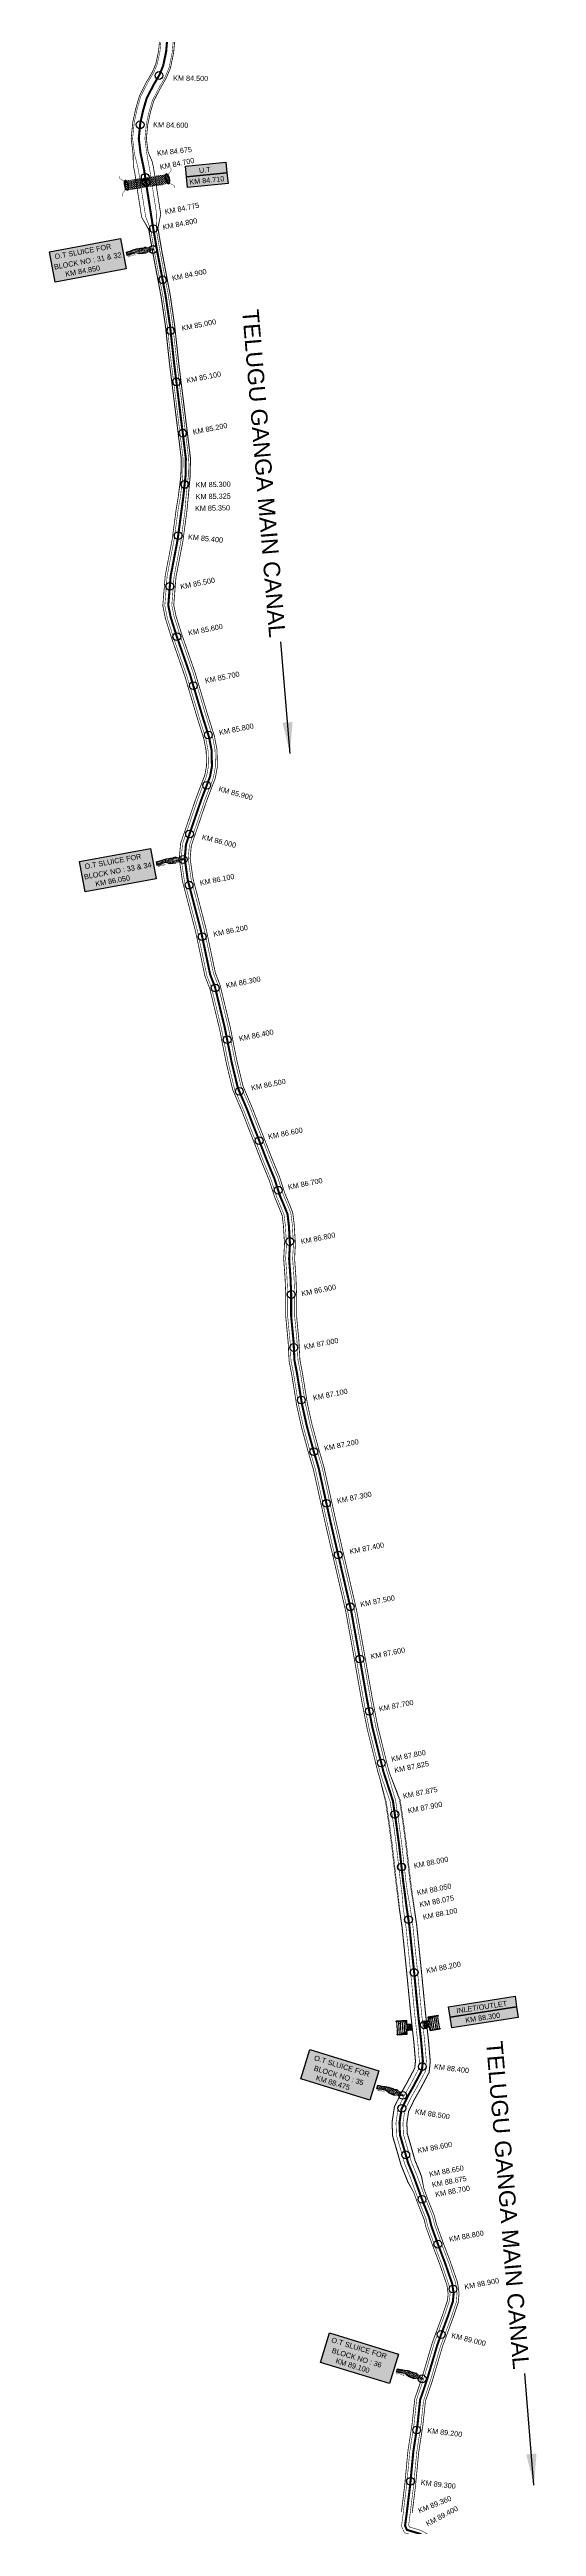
# Model space of a CAD drawing. Header units: inches. Extents: x 85036 to 260440, y 1649183 to 1742360.
# Drawn here: x 92708 to 93646, y 1654243 to 1659013 of the extents above; entities that cross this region are included whole.
import ezdxf

# ---------------------------------------------------------------- set-up
doc = ezdxf.new("R2010")
doc.units = ezdxf.units.IN
doc.header["$MEASUREMENT"] = 0
doc.header["$PDMODE"] = 32
doc.header["$PDSIZE"] = 15
doc.linetypes.add('ACAD_ISO02W100', pattern=[15, 12, -3])
for name, color, linetype in [('bed with', 5, 'Continuous'), ('cahnige', 7, 'Continuous'), ('CARTTRACK', 30, 'ACAD_ISO02W100'), ('chainage', 7, 'Continuous'), ('laying', 4, 'Continuous'), ('lining', 4, 'Continuous'), ('OT', 7, 'Continuous'), ('STREAM', 4, 'Continuous'), ('Stu coo', 3, 'Continuous'), ('top of bund', 1, 'Continuous'), ('UT', 173, 'ACAD_ISO02W100'), ('V', 6, 'Continuous'), ('ZSTU', 7, 'Continuous')]:
    doc.layers.add(name, color=color, linetype=linetype)
doc.styles.add('5mm', font='times.ttf', dxfattribs={"height": 3})
doc.styles.get("Standard").update_dxf_attribs({"font": 'arial.ttf'})
doc.dimstyles.get("Standard").update_dxf_attribs({"dimtxt": 0.18, "dimasz": 0.18, "dimexe": 0.18, "dimexo": 0.0625, "dimgap": 0.09, "dimtad": 0, "dimtih": 1, "dimtoh": 1, "dimdec": 4, "dimzin": 0, "dimdsep": 46, "dimtxsty": 'Standard', "dimcen": 0.09, "dimadec": 0, "dimazin": 0, "dimtfac": 1, "dimtdec": 4, "dimtofl": 0, "dimtmove": 0, "dimatfit": 3, "dimfxl": 1, "dimtolj": 1, "dimtzin": 0, "dimarcsym": 0})

# ---------------------------------------------------------------- blocks, each defined once
blk = doc.blocks.new('VBVB')
at = {"layer": 'STREAM'}
h = blk.add_hatch(dxfattribs=at)
h.set_pattern_fill('DASH', color=256, scale=10, style=0)
h.set_pattern_definition([(0, (17867.8837, -28501.71), (1.25, 1.25), [1.25, -1.25])])
h.paths.add_polyline_path([(380096, 1497775), (380098.9, 1497780.2), (380100.4, 1497784.6), (380101.8, 1497788.8), (380103.8, 1497793.6), (380099.5, 1497795.9), (380098.5, 1497793.5), (380097.6, 1497789.6), (380097, 1497787.7), (380095.8, 1497784.7), (380093.9, 1497783), (380090.9, 1497780.8), (380086.6, 1497774), (380084.6, 1497765.2), (380084.1, 1497764.3), (380085.9, 1497763.2), (380086.6, 1497763.8), (380093.7, 1497769.3), (380094.5, 1497772.7)])
at = {"layer": 'OT', "const_width": 0.5}
blk.add_lwpolyline([(380084.6, 1497765.2), (380084.1, 1497764.3), (380083.5, 1497763.5), (380085.4, 1497762.3), (380085.9, 1497763.2), (380084.1, 1497764.3), (380085.9, 1497763.2), (380086.6, 1497763.8), (380093.7, 1497769.3), (380086.6, 1497763.8), (380085.9, 1497763.2), (380084.1, 1497764.3), (380084.6, 1497765.2), (380086.6, 1497774)], dxfattribs=at)
at = {"layer": 'STREAM'}
blk.add_lwpolyline([(380086.6, 1497774), (380090.9, 1497780.8), (380093.9, 1497783), (380095.8, 1497784.7), (380097, 1497787.7), (380097.6, 1497789.6), (380098.5, 1497793.5), (380099.5, 1497795.9), (380103.8, 1497793.6), (380101.8, 1497788.8), (380100.4, 1497784.6), (380098.9, 1497780.2), (380096, 1497775), (380094.5, 1497772.7), (380093.7, 1497769.3)], dxfattribs=at)
at = {"layer": 'cahnige', "style": '5mm'}
blk.add_text('Stream', height=2.5, rotation=71.1743, dxfattribs=at).set_placement((380095, 1497785.5))
blk = doc.blocks.new('GGF')
at = {"layer": 'STREAM'}
h = blk.add_hatch(dxfattribs=at)
h.set_pattern_fill('DASH', color=256, scale=10, angle=-6.0827, style=0)
h.set_pattern_definition([(353.91726508, (-115347.3726, 1016.3876), (1.3754179499, 1.1105068496), [1.25, -1.25])])
h.paths.add_polyline_path([(406186.8, 1485623.9), (406186.3, 1485618.2), (406185.8, 1485612.4), (406242.6, 1485608.9), (406242.9, 1485614.6), (406243.1, 1485620.4)])
at = {"layer": 'laying', "linetype": 'ByBlock', "extrusion": (0, 0, -1)}
for centre in [(406188.8, 1485618.1), (406240.8, 1485615)]:
    blk.add_ellipse(centre, major_axis=(0.4, -6.37), ratio=0.388717, dxfattribs=at)
at = {"layer": 'laying', "linetype": 'ByBlock'}
for points in [[(406189.2, 1485612.2), (406189.1, 1485612.2), (406189.1, 1485612.2), (406188.9, 1485612.3), (406188.8, 1485612.4), (406188.5, 1485612.6), (406188.4, 1485612.8), (406188, 1485613.3), (406187.7, 1485613.9), (406187.3, 1485615.2), (406187.1, 1485615.9), (406186.9, 1485617.5), (406186.8, 1485618.3), (406186.8, 1485619.9), (406186.9, 1485620.7), (406187.2, 1485622.1), (406187.4, 1485622.7), (406187.7, 1485623.4), (406187.9, 1485623.6), (406188.1, 1485623.8), (406188.2, 1485623.9), (406188.4, 1485624), (406188.5, 1485624), (406188.6, 1485623.9), (406188.7, 1485623.9), (406189, 1485623.8), (406189.1, 1485623.6), (406189.4, 1485623.3), (406189.5, 1485623.1), (406190, 1485622.3), (406190.2, 1485621.6), (406190.6, 1485620), (406190.8, 1485619), (406190.9, 1485617.2), (406190.8, 1485616.3), (406190.6, 1485614.6), (406190.4, 1485613.9), (406190.1, 1485613), (406189.9, 1485612.8), (406189.6, 1485612.4), (406189.5, 1485612.4), (406189.3, 1485612.3), (406189.3, 1485612.2), (406189.2, 1485612.2)], [(406241.2, 1485609.1), (406241.1, 1485609.1), (406241, 1485609.1), (406240.8, 1485609.2), (406240.7, 1485609.3), (406240.5, 1485609.5), (406240.4, 1485609.6), (406240, 1485610.2), (406239.7, 1485610.7), (406239.3, 1485612), (406239.1, 1485612.8), (406238.9, 1485614.4), (406238.8, 1485615.2), (406238.8, 1485616.8), (406238.9, 1485617.6), (406239.1, 1485618.9), (406239.3, 1485619.5), (406239.7, 1485620.2), (406239.8, 1485620.4), (406240.1, 1485620.7), (406240.2, 1485620.8), (406240.4, 1485620.8), (406240.4, 1485620.8), (406240.6, 1485620.8), (406240.7, 1485620.8), (406241, 1485620.6), (406241.1, 1485620.5), (406241.4, 1485620.2), (406241.5, 1485620), (406241.9, 1485619.2), (406242.2, 1485618.5), (406242.6, 1485616.8), (406242.7, 1485615.9), (406242.8, 1485614.1), (406242.8, 1485613.1), (406242.6, 1485611.5), (406242.4, 1485610.7), (406242, 1485609.9), (406241.9, 1485609.6), (406241.6, 1485609.3), (406241.5, 1485609.2), (406241.3, 1485609.1), (406241.2, 1485609.1), (406241.2, 1485609.1)]]:
    blk.add_open_spline(points, degree=3, knots=[0, 0, 0, 0, 0.189072, 0.189072, 0.378144, 0.378144, 0.567217, 0.567217, 0.964238, 0.964238, 1.36126, 1.36126, 1.758281, 1.758281, 2.155303, 2.155303, 2.552324, 2.552324, 2.807761, 2.807761, 3.01244, 3.01244, 3.217119, 3.217119, 3.421798, 3.421798, 3.626477, 3.626477, 3.831155, 3.831155, 4.280923, 4.280923, 4.73069, 4.73069, 5.180458, 5.180458, 5.630225, 5.630225, 5.896844, 5.896844, 6.112115, 6.112115, 6.283185, 6.283185, 6.283185, 6.283185], dxfattribs=at)
at = {"layer": 'UT', "ltscale": 0.2, "const_width": 0.5}
for points in [[(406181, 1485605.6), (406181.2, 1485608.6), (406185.8, 1485612.4), (406186.3, 1485618.2), (406186.8, 1485623.9), (406182.5, 1485628), (406182.5, 1485631)], [(406185.8, 1485612.4), (406242.6, 1485608.9)], [(406186.8, 1485623.9), (406243.1, 1485620.4)], [(406247.7, 1485627.4), (406247.6, 1485624.4), (406243.1, 1485620.4), (406242.9, 1485614.6), (406242.6, 1485608.9), (406247.1, 1485604.9), (406247.3, 1485602)]]:
    blk.add_lwpolyline(points, dxfattribs=at)
blk = doc.blocks.new('RGRGFG')
at = {"layer": 'V'}
h = blk.add_hatch(color=4, dxfattribs=at)
h.paths.add_polyline_path([(245045.3, 1724876.5), (245045.3, 1724857.9), (245052.9, 1724857.9), (245052.9, 1724847.7), (245061.8, 1724847.7), (245061.8, 1724857.9), (245069.4, 1724857.9), (245069.4, 1724876.5), (245070.4, 1724876.5), (245070.4, 1724856.9), (245062.8, 1724856.9), (245062.8, 1724846.7), (245051.9, 1724846.7), (245051.9, 1724856.9), (245044.3, 1724856.9), (245044.3, 1724876.5)])
h.paths.add_polyline_path([(245070.4, 1724876.5), (245070.4, 1724856.9)], flags=17)
h.paths.add_polyline_path([(245062.8, 1724856.9), (245062.8, 1724846.7)], flags=17)
h.paths.add_polyline_path([(245062.8, 1724856.9), (245070.4, 1724856.9)], flags=17)
edge = h.paths.add_edge_path(flags=17)
edge.add_line((245051.9, 1724846.7), (245062.8, 1724846.7))
edge.add_line((245051.9, 1724846.7), (245062.8, 1724846.7))
edge = h.paths.add_edge_path(flags=17)
edge.add_line((245044.3, 1724876.5), (245044.3, 1724856.9))
edge.add_line((245044.3, 1724856.9), (245051.9, 1724856.9))
edge.add_line((245051.9, 1724856.9), (245051.9, 1724846.7))
at = {"layer": 'V', "color": 4}
for points in [[(245044.3, 1724876.5), (245044.3, 1724856.9), (245051.9, 1724856.9), (245051.9, 1724846.7)], [(245044.3, 1724876.5), (245044.3, 1724856.9), (245051.9, 1724856.9), (245051.9, 1724846.7), (245062.8, 1724846.7), (245062.8, 1724856.9), (245070.4, 1724856.9), (245070.4, 1724876.5)], [(245044.3, 1724876.5), (245045.3, 1724876.5)], [(245045.3, 1724876.5), (245045.3, 1724857.9), (245052.9, 1724857.9), (245052.9, 1724847.7), (245061.8, 1724847.7), (245061.8, 1724857.9), (245069.4, 1724857.9), (245069.4, 1724876.5)], [(245047.3, 1724874.8), (245047.3, 1724876.5)], [(245047.3, 1724871.3), (245047.3, 1724873)], [(245047.3, 1724868), (245047.3, 1724869.6)], [(245047.3, 1724864.2), (245047.3, 1724865.8)], [(245047.3, 1724860.7), (245047.3, 1724862.4)], [(245049.6, 1724874.8), (245049.6, 1724876.5)], [(245049.6, 1724871.3), (245049.6, 1724873)], [(245049.6, 1724868), (245049.6, 1724869.6)], [(245049.6, 1724864.2), (245049.6, 1724865.8)], [(245049.6, 1724860.7), (245049.6, 1724862.4)], [(245051.9, 1724846.7), (245062.8, 1724846.7), (245062.8, 1724856.9), (245070.4, 1724856.9), (245070.4, 1724876.5)], [(245051.9, 1724874.8), (245051.9, 1724876.5)], [(245051.9, 1724871.3), (245051.9, 1724873)], [(245051.9, 1724868), (245051.9, 1724869.6)], [(245051.9, 1724864.2), (245051.9, 1724865.8)], [(245051.9, 1724860.7), (245051.9, 1724862.4)], [(245054, 1724874.8), (245054, 1724876.5)], [(245054, 1724871.3), (245054, 1724873)], [(245054, 1724868), (245054, 1724869.6)], [(245054, 1724864.2), (245054, 1724865.8)], [(245054, 1724860.7), (245054, 1724862.4)], [(245054, 1724857.7), (245054, 1724859.3)], [(245054, 1724854.5), (245054, 1724856.1)], [(245054, 1724848.3), (245054, 1724853.5)], [(245055.9, 1724874.8), (245055.9, 1724876.5)], [(245055.9, 1724871.3), (245055.9, 1724873)], [(245055.9, 1724868), (245055.9, 1724869.6)], [(245055.9, 1724864.2), (245055.9, 1724865.8)], [(245055.9, 1724860.7), (245055.9, 1724862.4)], [(245055.9, 1724857.7), (245055.9, 1724859.3)], [(245055.9, 1724854.5), (245055.9, 1724856.1)], [(245055.9, 1724848.3), (245055.9, 1724853.5)], [(245058.1, 1724874.8), (245058.1, 1724876.5)], [(245058.1, 1724871.3), (245058.1, 1724873)], [(245058.1, 1724868), (245058.1, 1724869.6)], [(245058.1, 1724864.2), (245058.1, 1724865.8)], [(245058.1, 1724860.7), (245058.1, 1724862.4)], [(245058.1, 1724857.7), (245058.1, 1724859.3)], [(245058.1, 1724854.5), (245058.1, 1724856.1)], [(245058.1, 1724848.3), (245058.1, 1724853.5)], [(245060.5, 1724874.8), (245060.5, 1724876.5)], [(245060.5, 1724871.3), (245060.5, 1724873)], [(245060.5, 1724868), (245060.5, 1724869.6)], [(245060.5, 1724864.2), (245060.5, 1724865.8)], [(245060.5, 1724860.7), (245060.5, 1724862.4)], [(245060.5, 1724857.7), (245060.5, 1724859.3)], [(245060.5, 1724854.5), (245060.5, 1724856.1)], [(245060.5, 1724848.3), (245060.5, 1724853.5)], [(245070.4, 1724876.5), (245070.4, 1724856.9), (245062.8, 1724856.9), (245062.8, 1724846.7)], [(245070.4, 1724876.5), (245070.4, 1724856.9), (245062.8, 1724856.9), (245062.8, 1724846.7)], [(245063.1, 1724874.8), (245063.1, 1724876.5)], [(245063.1, 1724871.3), (245063.1, 1724873)], [(245063.1, 1724868), (245063.1, 1724869.6)], [(245063.1, 1724864.2), (245063.1, 1724865.8)], [(245063.1, 1724860.7), (245063.1, 1724862.4)], [(245065.3, 1724874.8), (245065.3, 1724876.5)], [(245065.3, 1724871.3), (245065.3, 1724873)], [(245065.3, 1724868), (245065.3, 1724869.6)], [(245065.3, 1724864.2), (245065.3, 1724865.8)], [(245065.3, 1724860.7), (245065.3, 1724862.4)], [(245067.7, 1724874.8), (245067.7, 1724876.5)], [(245067.7, 1724871.3), (245067.7, 1724873)], [(245067.7, 1724868), (245067.7, 1724869.6)], [(245067.7, 1724864.2), (245067.7, 1724865.8)], [(245067.7, 1724860.7), (245067.7, 1724862.4)], [(245069.4, 1724876.5), (245070.4, 1724876.5)]]:
    blk.add_lwpolyline(points, dxfattribs=at)

msp = doc.modelspace()

# ---------------------------------------------------------------- hatches: boundary and pattern name
at = {"layer": 'V'}
for points in [[(92707.8, 1658623.7), (92844.7, 1658648.8), (92855.5, 1658590.4), (92718.6, 1658565.3)], [(92765.6, 1657449.3), (92902.5, 1657474.3), (92913.3, 1657415.9), (92776.4, 1657390.8)], [(93209.5, 1655161.8), (93342.5, 1655120.8), (93325.1, 1655063.9), (93192.1, 1655104.9)], [(93247.1, 1654615.9), (93380.1, 1654574.9), (93362.6, 1654518.1), (93229.7, 1654559.1)]]:
    msp.add_hatch(color=2, dxfattribs=at).paths.add_polyline_path(points)
at = {"layer": 'ZSTU'}
h = msp.add_hatch(color=135, dxfattribs=at)
h.set_gradient(color1=(141, 177, 78), color2=(107, 135, 59), one_color=1, tint=0.38, name='CYLINDER')
h.paths.add_polyline_path([(92969.8, 1658788.1), (92971.8, 1658767.7), (93049.7, 1658775.5), (93047.7, 1658795.9)])
h.paths.add_polyline_path([(92994, 1658772.3), (93021.5, 1658775), (93020, 1658790.2), (92992.5, 1658787.5)], flags=24)
h = msp.add_hatch(color=252, dxfattribs=at)
h.set_gradient(color1=(167, 88, 159), color2=(127, 67, 121), one_color=1, tint=0.38, name='CYLINDER')
h.paths.add_polyline_path([(93051.7, 1658755.1), (93049.7, 1658775.5), (92971.8, 1658767.7), (92973.8, 1658747.4)])
h.paths.add_polyline_path([(92975.5, 1658749.9), (93047.8, 1658757.1), (93046.3, 1658772.3), (92974, 1658765.2)], flags=24)
h = msp.add_hatch(color=135, dxfattribs=at)
h.set_gradient(color1=(141, 177, 78), color2=(107, 135, 59), one_color=1, tint=0.38, name='CYLINDER')
h.paths.add_polyline_path([(93607.7, 1655243.8), (93604.6, 1655264), (93476.7, 1655244), (93479.7, 1655223.8)])
h.paths.add_polyline_path([(93490.2, 1655227.9), (93592.8, 1655243.3), (93590.5, 1655258.6), (93487.9, 1655243.2)], flags=24)
h = msp.add_hatch(color=252, dxfattribs=at)
h.set_gradient(color1=(167, 88, 159), color2=(127, 67, 121), one_color=1, tint=0.38, name='CYLINDER')
h.paths.add_polyline_path([(93610.7, 1655223.5), (93607.7, 1655243.8), (93479.7, 1655223.8), (93482.8, 1655203.5)])
h.paths.add_polyline_path([(93507.5, 1655209.8), (93579.4, 1655220.6), (93577.1, 1655235.7), (93505.3, 1655224.9)], flags=24)

# ---------------------------------------------------------------- linework, layer by layer
for p in [(92918.8, 1658962.9), (92882.4, 1658868.1), (92892.2, 1658766.8), (92907.8, 1658668), (92925.7, 1658569.6), (92941, 1658471.5), (92952.3, 1658372.9), (92964.5, 1658274.3), (92968.1, 1658175.5), (92955.7, 1658076.9), (92939.5, 1657979.1), (92953.1, 1657882.2), (92984.8, 1657788.1), (93013.8, 1657693.1), (93010.7, 1657596), (92977.6, 1657502.4), (92976.7, 1657403.9), (93001.9, 1657304.7), (93027, 1657205.8), (93050.1, 1657106.1), (93073.5, 1657006.7), (93111.8, 1656911.8), (93148.3, 1656816.3), (93170.7, 1656717.6), (93173.4, 1656615.5), (93178.5, 1656513.4), (93192.9, 1656412.3), (93217, 1656312.9), (93241.3, 1656213.5), (93264, 1656113.8), (93287.2, 1656014.1), (93305.6, 1655913.5), (93323.9, 1655812.9), (93347, 1655713.2), (93373.1, 1655614.6), (93386, 1655513.1), (93399.3, 1655411.6), (93410.2, 1655309.9), (93430.2, 1655209), (93426, 1655128.7), (93386.6, 1655048.3), (93394.1, 1654958.8), (93425.5, 1654872.9), (93456, 1654786.8), (93485.1, 1654700.3), (93462.3, 1654612.8)]:
    msp.add_point(p)
at = {"color": 2}
for p in [(92893.8, 1658756.9), (92907.3, 1658627.9), (92965.2, 1657453.2), (93430.2, 1655209), (93388.3, 1655073.3), (93425.7, 1654527.5)]:
    msp.add_point(p, dxfattribs=at)
at = {"color": 0}
for p in [(93415.1, 1654428.7), (93403.3, 1654329.9)]:
    msp.add_point(p, dxfattribs=at)
at = {"layer": 'bed with', "const_width": 1}
for points in [[(92954.1, 1659473.4), (92954, 1659472), (92947.2, 1659360.8), (92943.4, 1659301.6), (92935.7, 1659233.2), (92928, 1659107.7), (92925, 1659057.5), (92920.7, 1659010.3), (92915.5, 1658985.4), (92909, 1658969.6), (92898.7, 1658951.9), (92897.7, 1658950.4), (92883.7, 1658923), (92876.4, 1658897.7), (92871, 1658872.8), (92867.9, 1658841.3), (92871.5, 1658811.7), (92876.9, 1658791)], [(92977.6, 1659470.7), (92977.5, 1659470), (92970.8, 1659359.3), (92966.9, 1659299.5), (92959.2, 1659231.2), (92951.6, 1659106.3), (92948.5, 1659055.7), (92944.1, 1659006.9), (92938.2, 1658978.4), (92930.2, 1658959.1), (92918.7, 1658939.3), (92918, 1658938.3), (92905.8, 1658914.3), (92899.3, 1658891.9), (92894.3, 1658869.1), (92891.6, 1658841.6), (92894.8, 1658815.6), (92898.1, 1658795.5)], [(92876.9, 1658791), (92879.2, 1658779.7), (92885.8, 1658737), (92893, 1658691.2)], [(92898.1, 1658795.5), (92900.6, 1658783.6), (92907.3, 1658740.3), (92914.4, 1658694.6)], [(92893, 1658691.2), (92893, 1658691.2), (92902.6, 1658666.4)], [(92914.4, 1658694.6), (92914.4, 1658694.6), (92913.2, 1658668.3)], [(92902.6, 1658666.4), (92910, 1658623.2), (92926.2, 1658538.5), (92934.7, 1658480.2), (92935.7, 1658471.4)], [(92913.2, 1658668.2), (92920.5, 1658625.1), (92936.7, 1658540.3), (92945.3, 1658481.5), (92946.4, 1658471.9)], [(92935.7, 1658471.4), (92942.5, 1658408.3), (92959.5, 1658271.3), (92965.1, 1658225.6), (92964.5, 1658192.4), (92960, 1658151.2)], [(92946.4, 1658471.9), (92953.1, 1658409.5), (92970.1, 1658272.6), (92975.8, 1658226.1), (92975.2, 1658191.7), (92970.7, 1658150)], [(92955.4, 1658125.8), (92948, 1658070), (92934.4, 1657999.4), (92929.9, 1657942.2), (92934.8, 1657918.1), (92946.4, 1657881.2), (92971.9, 1657807.9), (92995.5, 1657728.8), (93008.7, 1657686.9), (93013.3, 1657663), (93014, 1657633.1), (93010.7, 1657614.8), (92993.3, 1657569.1), (92971.4, 1657504.8)], [(92968.7, 1658124), (92961.2, 1658067.9), (92947.7, 1657997.6), (92943.4, 1657943), (92947.7, 1657921.4), (92959.1, 1657885.5), (92984.7, 1657812), (93008.3, 1657732.8), (93021.7, 1657690.2), (93026.7, 1657664.4), (93027.4, 1657632), (93023.6, 1657611.2), (93005.9, 1657564.5), (92984, 1657500.4)], [(92955.4, 1658125.8), (92960, 1658151.2)], [(92970.7, 1658150), (92968.7, 1658124)], [(92971.4, 1657504.8), (92964.1, 1657483.4), (92961.5, 1657454.6), (92967.5, 1657412.5), (92992.8, 1657315.6), (93010.9, 1657229.7), (93020, 1657206.3), (93039.1, 1657127.2), (93052.2, 1657061.3), (93064.3, 1657011), (93082.4, 1656968.9), (93092.1, 1656943.7), (93103, 1656915.9), (93120.3, 1656871.2), (93134.9, 1656836), (93145.3, 1656803.6), (93153.1, 1656785.2), (93159.6, 1656769.1), (93162.2, 1656748.2), (93164.3, 1656712.8), (93162.7, 1656684.2), (93165.3, 1656648.8), (93166.7, 1656615.3), (93166.7, 1656572.6), (93171.3, 1656524.2), (93171.8, 1656513)], [(92984, 1657500.4), (92977.3, 1657480.6), (92975, 1657454.9), (92980.6, 1657415.1), (93005.8, 1657318.6), (93023.8, 1657233.5), (93032.8, 1657210.3), (93052.2, 1657130.1), (93065.3, 1657064.2), (93077.1, 1657015.2), (93094.8, 1656974), (93104.6, 1656948.5), (93115.5, 1656920.8), (93132.8, 1656876.2), (93147.4, 1656840.7), (93157.9, 1656808.3), (93165.5, 1656790.3), (93172.7, 1656772.4), (93175.6, 1656749.4), (93177.7, 1656712.8), (93176.2, 1656684.4), (93178.7, 1656649.5), (93180.1, 1656615.5), (93180.1, 1656573.3), (93184.6, 1656525.2), (93185.2, 1656513.9)], [(93171.8, 1656513), (93173, 1656488), (93177.9, 1656463), (93187.7, 1656402.4), (93197.1, 1656359.8), (93209.3, 1656315.5), (93219.9, 1656279.2), (93242.5, 1656176.9), (93282.3, 1656005.4), (93295.7, 1655931.5), (93313, 1655833.6), (93323.5, 1655779.6), (93344.6, 1655694.9), (93347.1, 1655687.2)], [(93185.2, 1656513.9), (93186.4, 1656489.6), (93191.1, 1656465.4), (93200.9, 1656404.9), (93210.2, 1656363), (93222.2, 1656319.1), (93232.9, 1656282.5), (93255.6, 1656179.8), (93295.4, 1656008.1), (93308.9, 1655933.9), (93326.2, 1655836.1), (93336.6, 1655782.5), (93357.5, 1655698.6), (93359.9, 1655691.3)], [(93347.1, 1655687.2), (93364.1, 1655638.9)], [(93374.7, 1655640.5), (93359.9, 1655691.3)], [(93364.1, 1655638.9), (93370.6, 1655594.5), (93375.7, 1655556.7), (93380.7, 1655512.6)], [(93374.7, 1655640.5), (93381.2, 1655596), (93386.3, 1655558), (93391.3, 1655513.9)], [(93380.7, 1655512.6), (93383.7, 1655485.9), (93386.8, 1655462.8)], [(93391.3, 1655513.9), (93394.3, 1655487.2), (93397.4, 1655464.2)], [(93389, 1655435.4), (93386.8, 1655462.8)], [(93402.3, 1655437.4), (93407.8, 1655400), (93416.6, 1655313.4), (93424.6, 1655231.2), (93430.6, 1655176.9), (93433.8, 1655139), (93431.8, 1655119.5), (93414.8, 1655087.6), (93404, 1655068.6), (93392.4, 1655044.8), (93388.7, 1655020.2), (93389.6, 1654998.1), (93396.6, 1654974.5), (93404.8, 1654945.6), (93415.6, 1654919.4), (93417.5, 1654914.2)], [(93397.4, 1655464.2), (93402.3, 1655437.4)], [(93389, 1655435.4), (93394.5, 1655398.3), (93403.3, 1655312.1), (93411.3, 1655229.8), (93417.2, 1655175.6), (93420.3, 1655139.2), (93418.7, 1655123.5), (93403.1, 1655094.1), (93392.2, 1655074.9), (93379.5, 1655048.9), (93375.3, 1655020.9), (93376.3, 1654995.9), (93383.7, 1654970.8), (93392.1, 1654941.2), (93403.1, 1654914.5), (93404.9, 1654909.5)], [(93425.4, 1654892.7), (93417.5, 1654914.2)], [(93404.9, 1654909.5), (93412.8, 1654888)], [(93412.8, 1654888), (93420.9, 1654866.1), (93433, 1654835.9), (93436.9, 1654819.9), (93449.9, 1654783.9), (93463.6, 1654748), (93472, 1654723.3), (93477.1, 1654708.9), (93479.6, 1654691.5), (93478.3, 1654677.8), (93469.1, 1654650.7), (93456, 1654615.3)], [(93425.4, 1654892.7), (93433.4, 1654870.9), (93445.7, 1654840), (93449.7, 1654823.8), (93462.5, 1654788.6), (93476.2, 1654752.6), (93484.7, 1654727.7), (93490.2, 1654712.1), (93493, 1654691.8), (93491.5, 1654675), (93481.8, 1654646.2), (93468.5, 1654610.3)], [(93456, 1654615.3), (93448.6, 1654595.1), (93429.6, 1654530.7), (93428.6, 1654527.7), (93419.8, 1654501.3), (93415.3, 1654488.7), (93410.1, 1654440.6), (93402, 1654388.1), (93395.8, 1654322.7), (93389.5, 1654271.1)], [(93468.5, 1654610.3), (93461.3, 1654590.9), (93442.4, 1654526.7), (93441.3, 1654523.5), (93432.5, 1654496.9), (93428.4, 1654485.7), (93423.4, 1654438.9), (93415.3, 1654386.4), (93409.2, 1654321.3), (93402.8, 1654269.5)]]:
    msp.add_lwpolyline(points, dxfattribs=at)
at = {"layer": 'bed with', "color": 1, "const_width": 1}
for points in [[(93389.6, 1654271.2), (93385.9, 1654243.4), (93391.6, 1654231), (93418.5, 1654222.9), (93433.5, 1654214.8), (93450, 1654207), (93467.4, 1654197.1), (93482.9, 1654183.9), (93495.2, 1654170.9), (93505, 1654154.7), (93519.8, 1654133.4), (93537.5, 1654109.4), (93547.9, 1654079.9), (93551.9, 1654053.2), (93570.4, 1653960.8), (93573.8, 1653887.3), (93581.7, 1653794.1), (93589.4, 1653715.2), (93589.5, 1653713.7)], [(93402.8, 1654269.4), (93399.7, 1654245.5), (93401.3, 1654242.1), (93423.7, 1654235.3), (93439.5, 1654226.7), (93456.2, 1654218.9), (93475.1, 1654208.1), (93492.1, 1654193.6), (93505.9, 1654179.1), (93516.2, 1654162), (93530.7, 1654141.2), (93549.5, 1654115.7), (93561, 1654083.1), (93565.1, 1654055.5), (93583.8, 1653962.5), (93587.2, 1653888.2), (93595, 1653795.3), (93602.7, 1653716.3), (93602.8, 1653715)]]:
    msp.add_lwpolyline(points, dxfattribs=at)
at = {"layer": 'lining', "const_width": 1}
for points in [[(92951.7, 1659473.7), (92951.5, 1659472.2), (92944.8, 1659361), (92940.9, 1659301.8), (92933.2, 1659233.4), (92925.5, 1659107.9), (92922.5, 1659057.7), (92918.2, 1659010.7), (92913.1, 1658986.1), (92906.8, 1658970.7), (92896.6, 1658953.3), (92895.5, 1658951.7), (92881.4, 1658923.9), (92874, 1658898.3), (92868.5, 1658873.2), (92865.4, 1658841.3), (92869.1, 1658811.3), (92869.5, 1658789.5)], [(92980.1, 1659470.4), (92980, 1659469.7), (92973.3, 1659359.2), (92969.4, 1659299.3), (92961.7, 1659230.9), (92954, 1659106.2), (92951, 1659055.5), (92946.6, 1659006.5), (92940.6, 1658977.7), (92932.5, 1658958), (92920.8, 1658937.9), (92920.2, 1658937.1), (92908.1, 1658913.3), (92901.7, 1658891.3), (92896.8, 1658868.7), (92894.2, 1658841.7), (92897.3, 1658816), (92905.4, 1658797)], [(92869.5, 1658789.5), (92871.9, 1658778.4), (92878.4, 1658735.8), (92885.6, 1658690)], [(92905.4, 1658797), (92908, 1658784.9), (92914.7, 1658741.4), (92921.8, 1658695.7)], [(92885.6, 1658690), (92885.6, 1658690), (92899.6, 1658666.2)], [(92921.8, 1658695.7), (92921.8, 1658695.7), (92916.1, 1658669)], [(92899.6, 1658666.2), (92907.1, 1658622.7), (92923.2, 1658538), (92931.8, 1658479.8), (92932.7, 1658471.2)], [(92916.1, 1658669), (92923.5, 1658625.7), (92939.7, 1658540.8), (92948.3, 1658481.9), (92949.4, 1658472.2)], [(92932.7, 1658471.2), (92939.5, 1658408), (92956.5, 1658270.9), (92962.1, 1658225.4), (92961.5, 1658192.5), (92956.1, 1658151.6)], [(92949.4, 1658472.2), (92956.1, 1658409.9), (92973.1, 1658273), (92978.8, 1658226.3), (92978.2, 1658191.5), (92974.7, 1658149.6)], [(92951.9, 1658126.2), (92944.5, 1658070.6), (92930.9, 1657999.9), (92926.3, 1657942), (92931.4, 1657917.2), (92943.1, 1657880.1), (92968.6, 1657806.8), (92992.1, 1657727.8), (93005.3, 1657686), (93009.8, 1657662.6), (93010.5, 1657633.4), (93007.3, 1657615.7), (92990, 1657570.3), (92967.8, 1657505.3)], [(92972.1, 1658123.5), (92964.7, 1658067.3), (92951.2, 1657997.1), (92946.9, 1657943.2), (92951.1, 1657922.3), (92962.4, 1657886.6), (92988, 1657813.1), (93011.6, 1657733.8), (93025.1, 1657691.1), (93030.2, 1657664.8), (93030.9, 1657631.7), (93027, 1657610.2), (93009.2, 1657563.3), (92987.4, 1657499.4)], [(92956.1, 1658151.6), (92951.9, 1658126.2)], [(92972.1, 1658123.5), (92974.7, 1658149.6)], [(92967.8, 1657505.3), (92960.6, 1657484.2), (92958, 1657454.5), (92964.1, 1657411.8), (92989.3, 1657314.8), (93007.5, 1657228.7), (93016.6, 1657205.2), (93035.7, 1657126.4), (93048.8, 1657060.5), (93061, 1657009.9), (93079.2, 1656967.6), (93088.8, 1656942.4), (93099.8, 1656914.6), (93117.1, 1656869.9), (93131.6, 1656834.8), (93142.1, 1656802.4), (93149.9, 1656783.8), (93156.2, 1656768.2), (93158.7, 1656747.8), (93160.8, 1656712.8), (93159.2, 1656684.2), (93161.8, 1656648.6), (93163.2, 1656615.2), (93163.2, 1656572.5), (93167.8, 1656524), (93168.3, 1656512.6)], [(92987.4, 1657499.4), (92980.7, 1657479.9), (92978.5, 1657455), (92984.1, 1657415.8), (93009.2, 1657319.5), (93027.1, 1657234.5), (93036.1, 1657211.4), (93055.6, 1657130.8), (93068.7, 1657064.9), (93080.4, 1657016.3), (93098.1, 1656975.3), (93107.8, 1656949.8), (93118.8, 1656922), (93136, 1656877.5), (93150.7, 1656841.9), (93161.2, 1656809.5), (93168.7, 1656791.6), (93176.1, 1656773.3), (93179, 1656749.7), (93181.2, 1656712.8), (93179.7, 1656684.4), (93182.2, 1656649.7), (93183.6, 1656615.6), (93183.6, 1656573.4), (93188.1, 1656525.4), (93188.7, 1656514.4)], [(93168.3, 1656512.6), (93169.6, 1656487.6), (93174.5, 1656462.4), (93184.3, 1656401.7), (93193.8, 1656359), (93205.9, 1656314.5), (93216.5, 1656278.3), (93239.1, 1656176.1), (93278.9, 1656004.7), (93292.2, 1655930.9), (93309.5, 1655833), (93320.1, 1655778.8), (93341.3, 1655693.9), (93343.8, 1655686.1)], [(93188.7, 1656514.4), (93189.9, 1656490.1), (93194.5, 1656466), (93204.3, 1656405.6), (93213.6, 1656363.9), (93225.5, 1656320.1), (93236.2, 1656283.4), (93259, 1656180.6), (93298.9, 1656008.8), (93312.3, 1655934.5), (93329.6, 1655836.7), (93340, 1655783.3), (93360.9, 1655699.5), (93363.2, 1655692.4)], [(93356.7, 1655637.9), (93343.8, 1655686.1)], [(93363.2, 1655692.4), (93382.1, 1655641.6)], [(93356.7, 1655637.9), (93363.2, 1655593.5), (93368.2, 1655555.8), (93373.2, 1655512)], [(93382.1, 1655641.6), (93388.6, 1655597.1), (93393.7, 1655558.9), (93398.7, 1655515)], [(93373.2, 1655512), (93376.3, 1655485), (93379.3, 1655461.8)], [(93398.7, 1655515), (93401.8, 1655488.2), (93404.8, 1655465.1)], [(93379.3, 1655461.8), (93382.1, 1655434.4)], [(93409.2, 1655438.4), (93414.7, 1655400.8), (93423.6, 1655314.1), (93431.6, 1655231.9), (93437.5, 1655177.6), (93440.8, 1655139), (93438.6, 1655117.4), (93421, 1655084.3), (93410.2, 1655065.4), (93399.2, 1655042.7), (93395.7, 1655019.8), (93396.6, 1654999.3), (93403.3, 1654976.5), (93411.4, 1654947.9), (93422.1, 1654921.9), (93424.1, 1654916.6)], [(93409.2, 1655438.4), (93404.8, 1655465.1)], [(93382.1, 1655434.4), (93387.5, 1655397.4), (93396.3, 1655311.4), (93404.3, 1655229.1), (93410.3, 1655175), (93413.3, 1655139.2), (93411.9, 1655125.6), (93397, 1655097.5), (93386, 1655078.1), (93372.7, 1655051), (93368.2, 1655021.3), (93369.4, 1654994.8), (93377, 1654968.9), (93385.5, 1654938.9), (93396.6, 1654912), (93398.4, 1654907.1)], [(93424.1, 1654916.6), (93428.7, 1654893.9)], [(93398.4, 1654907.1), (93409.5, 1654886.8)], [(93409.5, 1654886.8), (93417.6, 1654864.8), (93429.6, 1654834.8), (93433.5, 1654818.9), (93446.6, 1654782.7), (93460.3, 1654746.9), (93468.7, 1654722.1), (93473.7, 1654708.1), (93476, 1654691.4), (93474.8, 1654678.5), (93465.8, 1654651.9), (93452.7, 1654616.2)], [(93428.7, 1654893.9), (93436.7, 1654872.1), (93449.1, 1654841.1), (93453.1, 1654824.8), (93465.7, 1654789.8), (93479.5, 1654753.8), (93488, 1654728.8), (93493.6, 1654712.9), (93496.6, 1654691.9), (93494.9, 1654674.3), (93485.1, 1654645.1), (93471.8, 1654609.1)], [(93452.7, 1654616.2), (93445.3, 1654596.2), (93426.3, 1654531.8), (93425.3, 1654528.9), (93416.5, 1654502.5), (93411.8, 1654489.5), (93406.6, 1654441.1), (93398.5, 1654388.5), (93392.4, 1654323.1), (93386.1, 1654271.6)], [(93471.8, 1654609.1), (93464.7, 1654589.8), (93445.7, 1654525.7), (93444.6, 1654522.4), (93435.8, 1654495.8), (93431.9, 1654484.9), (93426.9, 1654438.5), (93418.8, 1654386), (93412.7, 1654320.9), (93406.3, 1654269.1)]]:
    msp.add_lwpolyline(points, dxfattribs=at)
at = {"layer": 'top of bund', "const_width": 1}
for points in [[(92951.2, 1659473.7), (92951, 1659472.3), (92944.3, 1659361), (92940.4, 1659301.8), (92932.7, 1659233.5), (92925, 1659107.9), (92922, 1659057.7), (92917.8, 1659010.8), (92912.6, 1658986.3), (92906.3, 1658970.9), (92896.2, 1658953.5), (92895.1, 1658951.9), (92880.9, 1658924.1), (92873.5, 1658898.5), (92868, 1658873.2), (92864.9, 1658841.3), (92868.6, 1658811.2), (92869, 1658789.4)], [(92980.6, 1659470.3), (92980.5, 1659469.7), (92973.8, 1659359.1), (92969.9, 1659299.2), (92962.2, 1659230.9), (92954.5, 1659106.1), (92951.5, 1659055.5), (92947.1, 1659006.4), (92941.1, 1658977.6), (92932.9, 1658957.8), (92921.2, 1658937.7), (92920.6, 1658936.8), (92908.6, 1658913.1), (92902.2, 1658891.2), (92897.3, 1658868.6), (92894.7, 1658841.7), (92897.8, 1658816.1), (92905.9, 1658797.2)], [(92869, 1658789.4), (92871.4, 1658778.3), (92877.9, 1658735.7), (92885.1, 1658690)], [(92905.9, 1658797.2), (92908.5, 1658785), (92915.2, 1658741.5), (92922.3, 1658695.8)], [(92885.1, 1658690), (92898.6, 1658666), (92898.6, 1658666)], [(92922.3, 1658695.8), (92922.3, 1658695.8), (92917.1, 1658669.2)], [(92898.6, 1658666), (92906.1, 1658622.5), (92922.2, 1658537.8), (92930.8, 1658479.7), (92931.7, 1658470.8)], [(92917.1, 1658669.2), (92924.5, 1658625.9), (92940.7, 1658540.9), (92949.3, 1658482), (92950.3, 1658472.6)], [(92931.7, 1658470.8), (92938.5, 1658407.8), (92955.6, 1658270.8), (92961.1, 1658225.3), (92960.5, 1658192.6), (92955.6, 1658151.7)], [(92950.3, 1658472.6), (92957.1, 1658410), (92974.1, 1658273.1), (92979.8, 1658226.3), (92979.2, 1658191.4), (92975.2, 1658149.6)], [(92951.4, 1658126.3), (92944.1, 1658070.7), (92930.5, 1657999.9), (92925.8, 1657941.9), (92930.9, 1657917.1), (92942.6, 1657880), (92968.1, 1657806.6), (92991.6, 1657727.7), (93004.8, 1657685.9), (93009.3, 1657662.5), (93010, 1657633.4), (93006.8, 1657615.9), (92989.5, 1657570.4), (92967.6, 1657506)], [(92972.6, 1658123.5), (92965.2, 1658067.3), (92951.7, 1657997.1), (92947.4, 1657943.2), (92951.6, 1657922.4), (92962.9, 1657886.7), (92988.5, 1657813.2), (93012.1, 1657733.9), (93025.6, 1657691.2), (93030.7, 1657664.8), (93031.4, 1657631.7), (93027.5, 1657610.1), (93009.7, 1657563.2), (92987.8, 1657499.2)], [(92951.4, 1658126.3), (92955.6, 1658151.7)], [(92975.2, 1658149.6), (92972.6, 1658123.5)], [(92967.6, 1657506), (92960.1, 1657484.3), (92957.5, 1657454.5), (92963.6, 1657411.7), (92988.9, 1657314.7), (93007, 1657228.6), (93016.2, 1657205.1), (93035.2, 1657126.3), (93048.3, 1657060.4), (93060.5, 1657009.7), (93078.7, 1656967.4), (93088.4, 1656942.2), (93099.3, 1656914.4), (93116.6, 1656869.7), (93131.1, 1656834.6), (93141.6, 1656802.2), (93149.4, 1656783.6), (93155.7, 1656768.1), (93158.2, 1656747.8), (93160.3, 1656712.8), (93158.7, 1656684.2), (93161.3, 1656648.5), (93162.7, 1656615.2), (93162.7, 1656572.5), (93167.3, 1656523.9), (93167.8, 1656512.8)], [(92987.8, 1657499.2), (92981.2, 1657479.8), (92979, 1657455), (92984.6, 1657415.9), (93009.7, 1657319.6), (93027.6, 1657234.7), (93036.6, 1657211.5), (93056.1, 1657130.9), (93069.2, 1657065), (93080.9, 1657016.5), (93098.5, 1656975.5), (93108.3, 1656950), (93119.2, 1656922.2), (93136.5, 1656877.7), (93151.2, 1656842), (93161.7, 1656809.7), (93169.2, 1656791.8), (93176.6, 1656773.5), (93179.5, 1656749.7), (93181.7, 1656712.8), (93180.2, 1656684.4), (93182.7, 1656649.7), (93184.1, 1656615.6), (93184.1, 1656573.5), (93188.6, 1656525.5), (93189.2, 1656514.5)], [(93167.8, 1656512.7), (93169.1, 1656487.6), (93174, 1656462.3), (93183.8, 1656401.6), (93193.3, 1656358.9), (93205.4, 1656314.4), (93216, 1656278.2), (93238.6, 1656176), (93278.4, 1656004.6), (93291.7, 1655930.8), (93309, 1655832.9), (93319.6, 1655778.7), (93340.8, 1655693.8), (93343.3, 1655686)], [(93189.2, 1656514.5), (93190.4, 1656490.1), (93195, 1656466.1), (93204.8, 1656405.6), (93214, 1656364), (93226, 1656320.2), (93236.7, 1656283.5), (93259.5, 1656180.7), (93299.4, 1656008.9), (93312.8, 1655934.6), (93330.1, 1655836.8), (93340.5, 1655783.4), (93361.4, 1655699.7), (93363.6, 1655692.6)], [(93343.3, 1655686), (93355.2, 1655637.6)], [(93383.6, 1655641.8), (93363.6, 1655692.6)], [(93355.2, 1655637.6), (93361.7, 1655593.3), (93366.7, 1655555.6), (93371.8, 1655511)], [(93383.6, 1655641.8), (93390.1, 1655597.3), (93395.2, 1655559.1), (93400.2, 1655515.4)], [(93371.8, 1655511), (93374.8, 1655484.9), (93377.8, 1655461.6)], [(93400.2, 1655515.4), (93403.3, 1655488.3), (93406.3, 1655465.3)], [(93381.1, 1655434.2), (93377.8, 1655461.6)], [(93410.2, 1655438.5), (93415.7, 1655401), (93424.6, 1655314.2), (93432.6, 1655232), (93438.5, 1655177.7), (93441.8, 1655139), (93439.6, 1655117.1), (93421.8, 1655083.8), (93411.1, 1655064.9), (93400.1, 1655042.4), (93396.7, 1655019.8), (93397.6, 1654999.5), (93404.3, 1654976.8), (93412.4, 1654948.2), (93423.1, 1654922.3), (93425, 1654916.9)], [(93406.3, 1655465.3), (93410.2, 1655438.5)], [(93381.1, 1655434.2), (93386.5, 1655397.3), (93395.3, 1655311.3), (93403.3, 1655229), (93409.3, 1655174.9), (93412.3, 1655139.2), (93410.9, 1655125.9), (93396.1, 1655097.9), (93385.1, 1655078.6), (93371.7, 1655051.3), (93367.2, 1655021.3), (93368.4, 1654994.6), (93376, 1654968.6), (93384.6, 1654938.6), (93395.7, 1654911.6), (93397.4, 1654906.8)], [(93429.2, 1654894), (93425, 1654916.9)], [(93409.1, 1654886.7), (93397.4, 1654906.8)], [(93409.1, 1654886.7), (93417.2, 1654864.6), (93429.1, 1654834.7), (93433.1, 1654818.7), (93446.2, 1654782.6), (93459.8, 1654746.7), (93468.3, 1654722), (93473.2, 1654708), (93475.5, 1654691.4), (93474.3, 1654678.6), (93465.4, 1654652), (93452.3, 1654616.8)], [(93429.2, 1654894), (93437.1, 1654872.3), (93449.6, 1654841.2), (93453.6, 1654824.9), (93466.2, 1654790), (93479.9, 1654754), (93488.5, 1654729), (93494.1, 1654713.1), (93497.1, 1654691.9), (93495.4, 1654674.2), (93485.6, 1654644.9), (93472.1, 1654608.6)], [(93452.3, 1654616.8), (93444.8, 1654596.4), (93425.8, 1654531.9), (93424.8, 1654529), (93416, 1654502.6), (93411.3, 1654489.6), (93406.2, 1654441.2), (93398.1, 1654388.6), (93391.9, 1654323.2), (93385.6, 1654271.6)], [(93472.1, 1654608.6), (93465.1, 1654589.7), (93446.2, 1654525.5), (93445.1, 1654522.2), (93436.2, 1654495.6), (93432.3, 1654484.8), (93427.4, 1654438.4), (93419.3, 1654386), (93413.1, 1654320.9), (93406.8, 1654269)]]:
    msp.add_lwpolyline(points, dxfattribs=at)
at = {"layer": 'V', "color": 1, "const_width": 4}
for points in [[(92965.9, 1659472), (92965.7, 1659471), (92959, 1659360.1), (92955.1, 1659300.5), (92947.5, 1659232.2), (92939.8, 1659107), (92936.7, 1659056.6), (92932.4, 1659008.6), (92926.8, 1658981.9), (92919.6, 1658964.3), (92908.7, 1658945.6), (92907.9, 1658944.4), (92894.8, 1658918.6), (92887.9, 1658894.8), (92882.6, 1658870.9), (92879.8, 1658841.5), (92883.2, 1658813.6), (92887.5, 1658793.3)], [(92887.5, 1658793.3), (92889.9, 1658781.7), (92896.5, 1658738.6), (92903.7, 1658692.9)], [(92903.7, 1658692.9), (92905.5, 1658681.4), (92907.8, 1658667.7)], [(92907.8, 1658667.6), (92915.3, 1658624.2), (92931.4, 1658539.4), (92940, 1658480.8), (92941, 1658471.8)], [(92941, 1658471.8), (92947.8, 1658408.9), (92964.8, 1658271.9), (92970.4, 1658225.8), (92969.9, 1658192), (92965.4, 1658150.6)], [(92962, 1658124.9), (92954.6, 1658069), (92941.1, 1657998.5), (92936.6, 1657942.6), (92941.3, 1657919.8), (92952.7, 1657883.4), (92978.3, 1657809.9), (93001.9, 1657730.8), (93015.2, 1657688.5), (93020, 1657663.7), (93020.7, 1657632.5), (93017.1, 1657613), (92999.6, 1657566.8), (92977.7, 1657502.8)], [(92965.4, 1658150.6), (92965.1, 1658147.9), (92962, 1658124.9)], [(92977.7, 1657502.8), (92970.7, 1657482), (92968.3, 1657454.7), (92974.1, 1657413.8), (92999.3, 1657317.1), (93017.3, 1657231.6), (93026.4, 1657208.3), (93045.6, 1657128.6), (93058.7, 1657062.7), (93070.7, 1657013.1), (93088.6, 1656971.5), (93098.3, 1656946.1), (93109.3, 1656918.3), (93126.5, 1656873.7), (93141.2, 1656838.3), (93151.6, 1656806), (93159.3, 1656787.7), (93166.2, 1656770.8), (93168.9, 1656748.8), (93171, 1656712.8), (93169.4, 1656684.3), (93172, 1656649.1), (93173.4, 1656615.4), (93173.4, 1656573), (93178, 1656524.7), (93178.5, 1656513.5)], [(93178.5, 1656513.5), (93179.7, 1656488.8), (93184.5, 1656464.2), (93194.3, 1656403.6), (93203.7, 1656361.4), (93215.7, 1656317.3), (93226.4, 1656280.8), (93249, 1656178.3), (93288.9, 1656006.7), (93302.3, 1655932.7), (93319.6, 1655834.8), (93330.1, 1655781), (93351.1, 1655696.7), (93353.5, 1655689.3)], [(93353.5, 1655689.3), (93369.2, 1655640.9), (93369.4, 1655639.7)], [(93369.4, 1655639.7), (93375.9, 1655595.3), (93381, 1655557.4), (93386, 1655512.9)], [(93386, 1655512.9), (93389, 1655486.6), (93392.1, 1655463.5)], [(93395.6, 1655436.4), (93401.1, 1655399.1), (93410, 1655312.8), (93417.9, 1655230.5), (93423.9, 1655176.3), (93427.1, 1655139.1), (93425.2, 1655121.5), (93409, 1655090.9), (93398.1, 1655071.7), (93385.9, 1655046.9), (93382, 1655020.5), (93383, 1654997), (93390.1, 1654972.7), (93398.5, 1654943.4), (93409.4, 1654916.9), (93411.2, 1654911.8)], [(93392.1, 1655463.5), (93395.4, 1655437.8), (93395.6, 1655436.4)], [(93411.2, 1654911.8), (93416.7, 1654897), (93419.1, 1654890.4)], [(93419.1, 1654890.4), (93427.1, 1654868.5), (93439.3, 1654837.9), (93443.3, 1654821.8), (93456.2, 1654786.3), (93469.9, 1654750.3), (93478.4, 1654725.5), (93483.7, 1654710.5), (93486.3, 1654691.6), (93484.9, 1654676.4), (93475.5, 1654648.5), (93462.3, 1654612.8)], [(93462.3, 1654612.8), (93455, 1654593), (93436, 1654528.7), (93435, 1654525.6), (93426.1, 1654499.1), (93421.8, 1654487.2), (93416.8, 1654439.8), (93408.7, 1654387.3), (93402.5, 1654322), (93396.2, 1654270.3)], [(93396.2, 1654270.3), (93392.8, 1654244.5), (93396.4, 1654236.5), (93421.1, 1654229.1), (93436.5, 1654220.7), (93453.1, 1654213), (93471.3, 1654202.6), (93487.5, 1654188.8), (93500.5, 1654175), (93510.6, 1654158.4), (93525.2, 1654137.3), (93543.5, 1654112.6), (93554.4, 1654081.5), (93558.5, 1654054.4), (93577.1, 1653961.6), (93580.5, 1653887.7), (93588.3, 1653794.7), (93596.1, 1653715.7), (93596.2, 1653714.4)]]:
    msp.add_lwpolyline(points, dxfattribs=at)
at = {"layer": 'V', "color": 2}
for points in [[(92707.8, 1658623.7), (92844.7, 1658648.8), (92855.5, 1658590.4), (92718.6, 1658565.3)], [(92765.6, 1657449.3), (92902.5, 1657474.3), (92913.3, 1657415.9), (92776.4, 1657390.8)], [(93209.5, 1655161.8), (93342.5, 1655120.8), (93325.1, 1655063.9), (93192.1, 1655104.9)], [(93247.1, 1654615.9), (93380.1, 1654574.9), (93362.6, 1654518.1), (93229.7, 1654559.1)]]:
    msp.add_lwpolyline(points, close=True, dxfattribs=at)
at = {"layer": 'ZSTU', "color": 135}
for points in [[(92969.8, 1658788.1), (93047.7, 1658795.9), (93049.7, 1658775.5), (92971.8, 1658767.7)], [(93476.7, 1655244), (93604.6, 1655264), (93607.7, 1655243.8), (93479.7, 1655223.8)]]:
    msp.add_lwpolyline(points, close=True, dxfattribs=at)
at = {"layer": 'ZSTU', "color": 252}
for points in [[(92971.8, 1658767.7), (93049.7, 1658775.5), (93051.7, 1658755.1), (92973.8, 1658747.4)], [(93479.7, 1655223.8), (93607.7, 1655243.8), (93610.7, 1655223.5), (93482.8, 1655203.5)]]:
    msp.add_lwpolyline(points, close=True, dxfattribs=at)

# ---------------------------------------------------------------- block references
at = {"layer": 'CARTTRACK', "color": 3, "zscale": 1.439622273616309}
for p, xscale, yscale, rotation in [((2135092.6, 2540750.1), 1.439622272871595, 1.439622273553141, 127.6012021866389), ((2135150.4, 2539575.6), 1.439622272871595, 1.439622273553141, 127.6012021866389), ((2312118.5, 1494147.8), 1.439622272848987, 1.439622273552231, 100.090842114183), ((2312156.1, 1493601.9), 1.439622272848987, 1.439622273552231, 100.090842114183)]:
    msp.add_blockref('VBVB', p, dxfattribs=dict(at, xscale=xscale, yscale=yscale, rotation=rotation))
at = {"layer": 'laying', "color": 6, "linetype": 'ByBlock', "xscale": 1.539389527170289, "yscale": 1.539389526941704, "zscale": 1.539389526941385, "rotation": 12.28141688089578}
msp.add_blockref('GGF', (-31653, -708861.8), dxfattribs=at)
at = {"layer": 'V', "color": 4}
for p, rotation in [((1830343.5, 1520303.9), 93.64514870505131), ((-1648344.7, 1618145.6), 279.3051969999438)]:
    msp.add_blockref('RGRGFG', p, dxfattribs=dict(at, rotation=rotation))

# ---------------------------------------------------------------- texts
at = {"layer": 'chainage', "color": 0}
for s, rotation, p in [('KM 84.500', 359.0608, (92945.9, 1658953.2)), ('KM 84.600', 359.0608, (92907.5, 1658863.2)), ('KM 84.700', 11.4246, (92921.4, 1658781.5)), ('KM 84.800', 11.4246, (92927, 1658665.6)), ('KM 84.900', 11.4246, (92944.9, 1658567.7)), ('KM 85.000', 11.4246, (92963.4, 1658471.1)), ('KM 85.100', 11.4246, (92972.8, 1658370.4)), ('KM 85.200', 11.4246, (92985, 1658271.2)), ('KM 85.300', 1.2311, (92989.5, 1658169.7)), ('KM 85.400', 354.4111, (92974.3, 1658069.7)), ('KM 85.500', 11.4246, (92961, 1657973.3)), ('KM 85.600', 11.4246, (92976.1, 1657884.3)), ('KM 85.700', 11.4246, (93008.4, 1657792.4)), ('KM 85.800', 11.4246, (93035.6, 1657692.5)), ('KM 85.900', 344.7774, (93032.6, 1657584.8)), ('KM 86.000', 345.8378, (93000.5, 1657492)), ('KM 86.100', 11.4246, (92998.5, 1657402.8)), ('KM 86.200', 11.4246, (93024.4, 1657304.4)), ('KM 86.300', 11.4246, (93048.9, 1657205.3)), ('KM 86.400', 11.4246, (93074, 1657103.1)), ('KM 86.500', 11.4246, (93097.4, 1657008.1)), ('KM 86.600', 11.4246, (93130.1, 1656914.3)), ('KM 86.700', 11.4246, (93168.3, 1656817.2)), ('KM 86.800', 11.4246, (93193.1, 1656712.2)), ('KM 86.900', 11.4246, (93194.3, 1656612.1)), ('KM 87.000', 11.4246, (93199, 1656509.3)), ('KM 87.100', 11.4246, (93216.6, 1656411.4)), ('KM 87.200', 11.4246, (93238, 1656314.2)), ('KM 87.300', 11.4246, (93262.8, 1656213.1)), ('KM 87.400', 11.4246, (93287, 1656115.3)), ('KM 87.500', 11.4246, (93307.6, 1656013.6)), ('KM 87.600', 11.4246, (93327.5, 1655913.1)), ('KM 87.700', 11.4246, (93343.6, 1655812.3)), ('KM 87.800', 11.4246, (93367.2, 1655715.7)), ('KM 87.900', 11.4246, (93399.2, 1655616.2)), ('KM 88.000', 11.4246, (93410.7, 1655510.2)), ('KM 88.100', 11.4246, (93428.2, 1655411.4)), ('KM 88.200', 11.4246, (93434.7, 1655308.2)), ('KM 88.400', 352.9259, (93448.2, 1655124.2)), ('KM 88.500', 351.075, (93411.3, 1655037.5)), ('KM 88.600', 10.7357, (93417.8, 1654961.8)), ('KM 88.700', 10.7357, (93452, 1654877.4)), ('KM 88.800', 10.7357, (93478.7, 1654791)), ('KM 88.900', 10.7357, (93508.1, 1654699.4)), ('KM 89.000', 346.1032, (93481.3, 1654606.6)), ('KM 89.200', 353.3148, (93435.2, 1654423.1)), ('KM 89.360', 21.7658, (93420.5, 1654268.4)), ('KM 89.300', 353.3148, (93422.7, 1654323.2)), ('KM 89.400', 27.8596, (93436.2, 1654243))]:
    msp.add_text(s, height=10, rotation=rotation, dxfattribs=at).set_placement(p)
at = {"layer": 'chainage', "color": 6}
for s, rotation, p in [('KM 84.675', 6.3705, (92915.5, 1658808.4)), ('KM 84.775', 11.4246, (92930.9, 1658695.3)), ('KM 85.325', 1.2311, (92989.5, 1658146.8)), ('KM 85.350', 1.2311, (92988.1, 1658124.2)), ('KM 87.825', 11.4246, (93373.3, 1655694.3)), ('KM 87.875', 11.4246, (93389.9, 1655644.6)), ('KM 88.050', 11.4246, (93416.7, 1655458.4)), ('KM 88.075', 11.4246, (93421.6, 1655435.5)), ('KM 88.650', 10.7357, (93440.2, 1654916.3)), ('KM 88.675', 10.7357, (93445.6, 1654896.1))]:
    msp.add_text(s, height=10, rotation=rotation, dxfattribs=at).set_placement(p)
at = {"layer": 'chainage', "color": 1}
for p in [(93079, 1658511.2), (93548.9, 1655176.4)]:
    msp.add_text('TELUGU GANGA MAIN CANAL', height=31.655, rotation=274.7264, dxfattribs=at).set_placement(p)
at = {"layer": 'Stu coo', "color": 0}
for s, rotation, p in [('U.T', 5.665, (92996.3, 1658775)), ('KM 84.710', 5.665, (92977.7, 1658752.9)), ('INLET/OUTLET', 8.5461, (93492.4, 1655231)), ('KM 88.300', 8.5461, (93509.7, 1655212.9))]:
    msp.add_text(s, height=10, rotation=rotation, dxfattribs=at).set_placement(p)
at = {"layer": 'Stu coo', "color": 1}
for s, rotation, p in [('O.T SLUICE FOR ', 10.4782, (92718.4, 1658609.1)), (' BLOCK NO : 31 & 32', 10.4782, (92713.6, 1658588.4)), ('KM 84.850', 10.4782, (92739.3, 1658575.5)), (' BLOCK NO : 33 & 34', 10.4782, (92771.4, 1657413.9)), ('O.T SLUICE FOR ', 10.4782, (92776.2, 1657434.6)), ('KM 86.050', 10.4782, (92797.1, 1657401.1)), (' BLOCK NO : 35', 342.9678, (93212.4, 1655122.5)), ('O.T SLUICE FOR ', 342.9678, (93216.6, 1655141.1)), ('KM 88.475', 342.9678, (93220.1, 1655102.8)), ('O.T SLUICE FOR ', 342.9678, (93249.7, 1654598)), (' BLOCK NO : 36', 342.9678, (93247, 1654578.9)), ('KM 89.100', 342.9678, (93258.1, 1654558))]:
    msp.add_text(s, height=10, rotation=rotation, dxfattribs=at).set_placement(p)

# ---------------------------------------------------------------- leaders
at = {"layer": 'chainage', "color": 1}
for points in [[(93171.2, 1657657.6), (93153.5, 1657872.6)], [(93641.1, 1654322.8), (93623.3, 1654537.9)]]:
    msp.add_leader(points, dimstyle='Standard', override={"dimasz": 60, "dimgap": 0.09, "dimtad": 0}, dxfattribs=at)

doc.saveas('drawing.dxf')
